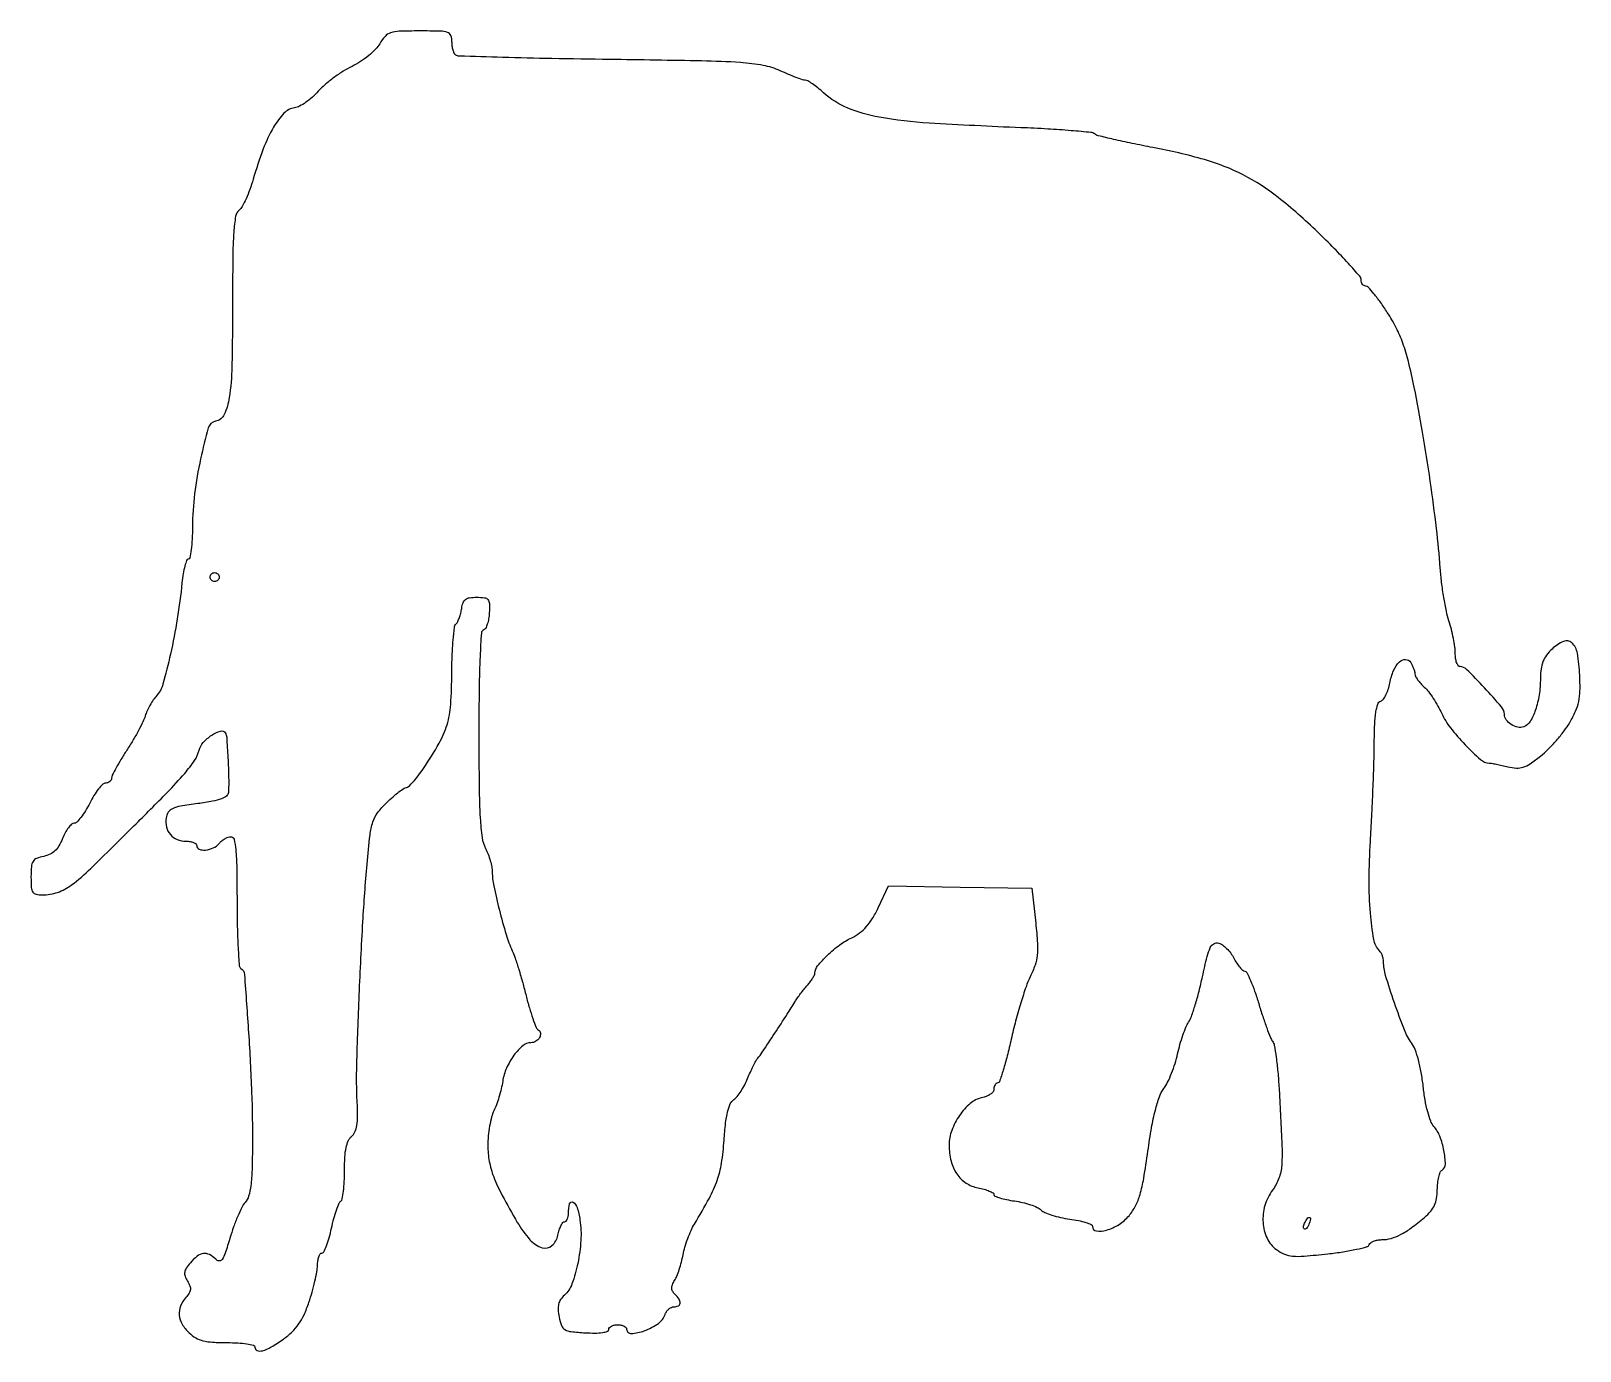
# Model space of a CAD drawing. Extents: x 0 to 346, y 0 to 295.
import ezdxf

# ---------------------------------------------------------------- set-up
doc = ezdxf.new("R2010")
doc.units = 0

msp = doc.modelspace()

# ---------------------------------------------------------------- linework, layer by layer
for points in [[(77.885297, 292.14838, -0.064878), (76.944489, 290.902317, -0.027591), (75.396205, 289.490455, -0.026729), (73.555432, 288.146261, -0.031621), (71.679245, 287.086771, 0.027908), (69.706588, 285.992027, 0.018617), (67.572856, 284.533281, 0.018769), (65.603366, 282.958665, 0.034586), (64.147477, 281.515186, -0.030948), (62.849043, 280.208966, -0.029608), (61.380783, 279.052137, -0.030951), (59.963123, 278.190292, -0.086082), (58.858039, 277.833118, 0.168948), (56.486162, 276.611504, 0.059002), (54.153045, 273.494739, 0.041947), (51.858906, 268.632701, 0.018328), (49.611158, 261.858392, -0.016735), (48.872522, 259.608309, -0.019124), (48.01371, 257.512448, -0.018615), (47.157873, 255.803842, -0.094399), (46.483068, 254.985947, 0.181155), (45.685976, 253.592665, 0.023142), (45.283372, 250.105704, 0.014623), (45.055552, 244.331051, 0.002547), (45, 233.424608, -0.005175), (44.860963, 219.991817, -0.031801), (44.278543, 213.097714, -0.071818), (43.150199, 209.333756, -0.240954), (41.182739, 207.796491, 0.283593), (39.59789, 206.340512, 0.015188), (37.870739, 199.423823, 0.022878), (36.538035, 191.593429, 0.02874), (36.057317, 184.25, -0.011343), (35.972261, 181.470384, -0.018697), (35.759462, 179.129687, -0.013184), (35.473318, 177.291398, -0.362201), (35.12383, 177, 0.315252), (34.753647, 176.740842, 0.021812), (34.348844, 175.457812, 0.02476), (33.98304, 173.762319, 0.015513), (33.715945, 171.75, -0.014728), (32.657438, 163.677916, -0.015287), (31.135647, 155.782637, -0.012157), (29.453084, 149.061424, -0.117273), (28.04349, 146.5, 0.03421), (27.295755, 145.552641, 0.021419), (26.548809, 144.353125, 0.021472), (25.911683, 143.102512, 0.036247), (25.501999, 142, -0.041483), (25.005005, 140.70419, -0.010823), (23.99299, 138.715844, -0.010924), (22.737105, 136.493077, -0.010971), (21.387064, 134.330532, 0.008873), (20.089747, 132.271723, 0.011977), (18.99495, 130.362189, 0.009086), (18.155255, 128.743186, 0.115582), (18, 128.080532, -0.121649), (17.898228, 127.668421, -0.100745), (17.611444, 127.317406, -0.091419), (17.1825, 127.081611, -0.080244), (16.677255, 127, 0.197268), (16.030589, 126.734537, 0.03027), (15.08289, 125.678125, 0.029953), (14.064414, 124.223372, 0.021933), (13.107102, 122.5, -0.020622), (12.155623, 120.7765, -0.028527), (11.154679, 119.321875, -0.028154), (10.22961, 118.258669, -0.202312), (9.616493, 118, 0.189342), (9.049129, 117.777159, 0.043529), (8.346043, 116.999821, 0.039057), (7.639961, 115.898735, 0.029564), (7.037329, 114.595136, -0.038015), (6.254907, 112.975007, -0.071478), (5.355829, 111.836928, -0.080198), (4.250018, 111.081347, -0.060566), (2.850682, 110.620136, 0.044093), (1.258668, 110.152809, 0.161862), (0.462473, 109.489509, 0.119877), (0.090981, 108.355777, 0.01951), (0, 106.025, 0.015849), (0.074747, 103.667534, 0.126699), (0.409363, 102.642187, 0.202415), (1.126272, 102.147649, 0.051152), (2.565741, 102, 0.084057), (5.948035, 102.572659, 0.07796), (9.051767, 104.232324, 0.031254), (13.342882, 107.914235, 0.003109), (23, 117.42651, 0.002994), (30.421779, 124.917621, 0.015941), (34.319637, 129.161861, 0.028957), (36.532754, 132.054393, 0.087548), (37.541823, 134.310613, -0.122293), (38.471837, 136.057232, -0.062948), (40.358606, 137.686882, -0.073102), (42.297853, 138.601585, -0.340296), (43.381132, 138.192332, -0.122567), (43.691639, 137.221845, -0.003197), (43.963385, 132.648251, -0.007445), (44.134483, 128.155401, -0.019168), (44.085254, 124.907662, -0.213724), (43.670471, 124.100327, -0.08129), (42.542366, 123.465068, -0.043205), (40.55067, 122.926094, -0.011065), (37.25, 122.407662, 0.008942), (33.383142, 121.817113, 0.06427), (31.582587, 121.264482, 0.142864), (30.648459, 120.46163, 0.109485), (30.173236, 119.194958, 0.093454), (30.26645, 117.149742, 0.119644), (31.117597, 115.474427, 0.12059), (32.635861, 114.384667, 0.095925), (34.622445, 114, -0.040156), (35.532801, 113.926769, -0.05947), (36.301593, 113.70625, -0.078214), (36.82441, 113.382644, -0.21849), (37, 113, 0.315687), (37.548018, 112.218523, 0.112299), (38.976375, 112.040504, 0.083031), (40.713215, 112.512505, 0.112228), (42, 113.5, -0.048188), (42.578122, 114.073942, -0.041499), (43.28386, 114.559375, -0.04354), (44.004766, 114.892217, -0.086594), (44.622445, 115, -0.346893), (45.342337, 114.432226, -0.035033), (45.726152, 112.129237, -0.020211), (45.946104, 108.111331, -0.003568), (46, 100.559017, 0.00548), (46.061084, 94.985839, 0.00864), (46.24853, 90.206473, 0.003449), (46.50542, 86.158613, 0.24126), (46.84606, 85.59514, -0.240389), (47.662808, 84.249123, -0.001863), (48.577321, 71.17678, -0.007258), (49.258364, 57.990222, -0.01043), (49.448104, 46.297643, -0.006121), (49.351327, 40.563365, -0.024091), (49.078511, 37.040685, -0.039529), (48.600445, 34.735421, -0.11044), (47.808459, 33.297643, 0.065128), (47.081713, 32.220185, 0.014985), (46.159064, 30.226143, 0.015237), (45.227886, 27.846048, 0.014348), (44.423104, 25.365822, -0.007518), (43.37354, 21.974089, -0.068875), (42.700168, 20.589555, -0.266813), (42.031781, 20.259139, -0.182754), (41.24132, 20.615822, 0.075078), (39.825525, 21.660126, 0.157172), (38.492011, 21.894331, 0.13373), (37.124022, 21.309786, 0.048287), (35.587274, 19.830939, 0.030793), (34.671898, 18.618112, 0.107066), (34.317322, 17.708378, 0.127538), (34.401812, 16.825247, 0.052337), (34.93333, 15.735147, -0.044078), (35.472923, 14.673274, -0.120951), (35.59053, 13.846596, -0.118341), (35.312661, 13.048404, -0.041267), (34.568297, 12.075467, 0.090084), (33.38596, 10.172234, 0.118133), (33.099276, 8.152791, 0.110175), (33.759245, 6.117897, 0.070999), (35.314451, 4.174314, 0.058457), (36.78412, 3.085989, 0.067652), (38.396995, 2.431421, 0.047866), (40.54202, 2.096753, 0.01478), (43.814451, 2, -0.014804), (46.212482, 1.928983, -0.025273), (48.203613, 1.709583, -0.023283), (49.692607, 1.397135, -0.341799), (50, 1, 0.306856), (50.506948, 0.251744, 0.164903), (51.669695, 0.190067, 0.065034), (53.641249, 1.032362, 0.020294), (56.347622, 2.783221, 0.036731), (58.292965, 4.383009, 0.050348), (59.76682, 6.102865, 0.045808), (60.961818, 8.207705, 0.024283), (62.064977, 11, 0.012986), (62.783111, 13.307437, 0.012281), (63.395064, 15.692188, 0.012336), (63.832533, 17.828778, 0.041378), (63.967354, 19.25, -0.032019), (64.04745, 20.30343, -0.049105), (64.263094, 21.192188, -0.062832), (64.569325, 21.807698, -0.250987), (64.928284, 22, 0.287449), (65.352728, 22.26599, 0.019579), (65.948446, 23.629033, 0.023239), (66.554822, 25.420296, 0.014945), (67.097628, 27.545644, -0.011421), (67.633522, 29.707344, -0.015905), (68.218132, 31.613058, -0.012302), (68.78488, 33.146299, -0.161009), (69.169344, 33.604661, 0.213679), (69.497086, 34.087653, 0.013545), (69.755995, 35.823301, 0.017983), (69.939681, 37.97838, 0.012267), (70, 40.436572, -0.01395), (70.084467, 43.463557, -0.037235), (70.364723, 45.603393, -0.054177), (70.849939, 47.103092, -0.114727), (71.5845, 48.070129, 0.11404), (72.33666, 49.057552, 0.0667), (72.764896, 50.489096, 0.040631), (72.927514, 52.617691, 0.0115), (72.8345, 55.942574, -0.019897), (72.743877, 64.050207, -0.003295), (73.293794, 79.665147, -0.003896), (74.105954, 96.030604, -0.007902), (75.048488, 108.886947, -0.005829), (75.707938, 115.41712, -0.049217), (76.325306, 118.304303, -0.086632), (77.384879, 120.330411, -0.03635), (79.438043, 122.636947, -0.012274), (80.831225, 123.925069, -0.016708), (82.152938, 125.012103, -0.013594), (83.288935, 125.836339, -0.15126), (83.817548, 126, 0.196864), (84.31638, 126.204323, 0.016002), (85.311313, 127.248437, 0.019615), (86.444996, 128.621879, 0.013768), (87.615452, 130.25, 0.018949), (91.121671, 135.869057, 0.057618), (92.892104, 140.000333, 0.055253), (93.711669, 144.520456, 0.016401), (93.966069, 151.55, -0.008451), (94.045558, 155.469513, -0.012226), (94.258909, 158.926875, -0.007939), (94.550882, 161.780525, -0.163682), (94.915324, 162.55, 0.077909), (95.290499, 163.085303, 0.027055), (95.660083, 163.955312, 0.026109), (95.969835, 164.973215, 0.027536), (96.165324, 166, -0.052696), (96.476004, 167.278549, -0.147), (97.018377, 168.013777, -0.126744), (97.932758, 168.390884, -0.03477), (99.5, 168.5, -0.029941), (101.258679, 168.394591, -0.194336), (102.020498, 167.974822, -0.164496), (102.347135, 167.099663, -0.020144), (102.328196, 165.026065, -0.028459), (102.183436, 163.669612, -0.038017), (101.89014, 162.467026, -0.042061), (101.505869, 161.556328, -0.193795), (101.078196, 161.192732, 0.304994), (100.556632, 160.516499, 0.0046), (100.265761, 155.301434, 0.008677), (100.060412, 148.262038, 0.002952), (100, 138.030974, 0.002583), (100.061636, 126.098501, 0.011952), (100.297782, 119.203063, 0.018892), (100.721532, 114.798651, 0.086977), (101.493839, 112.364307, -0.028505), (102.066309, 111.095136, -0.021734), (102.550673, 109.649416, -0.022164), (102.886305, 108.250662, -0.047175), (102.993839, 107.144345, 0.051195), (103.319792, 104.048933, 0.010169), (104.577429, 98.617868, 0.011154), (106.092924, 93.146204, 0.033062), (107.459561, 89.5, -0.024467), (108.095307, 87.888594, -0.006946), (108.924886, 85.325, -0.006979), (109.782206, 82.4, -0.007334), (110.542776, 79.5, 0.010461), (111.276485, 76.772058, 0.01461), (112.05397, 74.36878, 0.010924), (112.79363, 72.427005, 0.154713), (113.26277, 71.861803, -0.221316), (113.738836, 71.109463, -0.164179), (113.543747, 70.131441, -0.129444), (112.724719, 69.303189, -0.134182), (111.615297, 69, 0.180138), (109.816878, 68.330343, 0.05664), (107.838693, 66.18435, 0.053155), (106.183074, 63.328379, 0.066568), (105.31933, 60.393396, -0.019723), (104.989919, 58.705291, -0.014209), (104.495357, 56.85046, -0.014388), (103.923158, 55.110769, -0.029935), (103.358931, 53.79966, 0.052962), (102.836027, 52.412192, 0.020437), (102.399186, 50.399442, 0.019962), (102.099789, 48.160518, 0.023258), (102, 46.016416, 0.046623), (102.329943, 42.485661, 0.045149), (103.308815, 39.037335, 0.031369), (105.213097, 34.880189, 0.009671), (108.588781, 28.867984, 0.047976), (111.393799, 24.995076, 0.136222), (114.162227, 23.191901, 0.266291), (116.320439, 23.660869, 0.161105), (117.65, 26, -0.026378), (117.943589, 27.149121, -0.038538), (118.330781, 28.11875, -0.04364), (118.748369, 28.808829, -0.239262), (119.125, 29, 0.207449), (119.459508, 29.145028, 0.082457), (119.742969, 29.570164, 0.062851), (119.935772, 30.197924, 0.043138), (120, 30.940983, -0.062991), (120.265058, 33.036558, -0.50183), (121.033945, 33.351662, -0.187739), (121.955586, 32.160109, -0.034601), (122.567659, 29.397385, -0.052475), (122.768162, 24.843107, -0.03582), (122.083305, 19.703353, -0.035468), (120.789958, 15.119133, -0.12295), (119.086885, 12.57863, 0.061205), (118.25437, 11.615869, 0.089035), (117.804751, 10.59014, 0.075764), (117.700039, 9.350569, 0.033379), (117.919934, 7.715667, 0.040071), (118.468594, 5.81144, 0.169087), (119.219005, 4.912584, 0.108843), (120.558651, 4.463688, 0.012146), (123.786612, 4.19774, 0.015832), (125.936719, 4.141286, 0.034381), (127.583195, 4.263589, 0.044629), (128.696358, 4.52667, 0.322954), (129, 4.94774, -0.18316), (129.152249, 5.349415, -0.090711), (129.5875, 5.690899, -0.070602), (130.234708, 5.922291, -0.050641), (131, 6, -0.048028), (131.765418, 5.926307, -0.068025), (132.4125, 5.70625, -0.088204), (132.848523, 5.381882, -0.191087), (133, 5, 0.431219), (134.031569, 4.026308, 0.07635), (136.943814, 4.647373, 0.058779), (140.100581, 6.290578, 0.16669), (141.568893, 8.25, -0.068911), (141.892337, 8.918976, -0.066004), (142.389377, 9.485938, -0.070879), (142.977426, 9.869262, -0.109474), (143.567388, 10, 0.109988), (144.542508, 10.217131, 0.271176), (144.943176, 10.799044, 0.168163), (144.704439, 11.697082, 0.048126), (143.775041, 12.824959, -0.065596), (143.24511, 13.515728, -0.12595), (143.058223, 14.183696, -0.106623), (143.202974, 14.935482, -0.038917), (143.706632, 15.901852, 0.044365), (144.201137, 16.876378, 0.015754), (144.736619, 18.346088, 0.015492), (145.226157, 20.005247, 0.017623), (145.588878, 21.62207, -0.025541), (145.998649, 23.322172, -0.01669), (146.635154, 25.236713, -0.016797), (147.382712, 27.066109, -0.030597), (148.131606, 28.495178, 0.011401), (151.46209, 34.297556, 0.0396), (153.220973, 38.24558, 0.046889), (154.180875, 42.064603, 0.021029), (154.752099, 47.213671, -0.010698), (155.092956, 50.997964, -0.031469), (155.545754, 53.571786, -0.046803), (156.140521, 55.30482, -0.130062), (156.946315, 56.29557, 0.067141), (157.679201, 56.996896, 0.023899), (158.529643, 58.174324, 0.023212), (159.350896, 59.571733, 0.025323), (160.013333, 61, -0.009279), (160.614524, 62.413286, -0.010054), (161.252602, 63.765625, -0.009615), (161.84415, 64.901329, -0.047213), (162.248284, 65.5, 0.024967), (163.263167, 66.868174, 0.001513), (166.08414, 71.124781, 0.002418), (168.848477, 75.367999, 0.008247), (170.588781, 78.16816, -0.017348), (171.124554, 78.996219, -0.009058), (171.845715, 79.991386, -0.008997), (172.623303, 80.98671, -0.013594), (173.338781, 81.821855, 0.021865), (173.976982, 82.592226, 0.024365), (174.5213, 83.388886, 0.024693), (174.914427, 84.106285, 0.10479), (175.031601, 84.578741, -0.165396), (175.63483, 86.171142, -0.029237), (177.839498, 88.545327, -0.032058), (180.571847, 90.846063, -0.048211), (183.242765, 92.444958, 0.048989), (185.013461, 93.508691, 0.051512), (186.510867, 94.880905, 0.045051), (187.847436, 96.691041, 0.025686), (189.13928, 99.086279), (191.494557, 104.047172), (207.497278, 103.773586), (223.5, 103.5), (224.328842, 95.698136, -0.009823), (224.717779, 91.197022, -0.042281), (224.669538, 88.511533, -0.058286), (224.179883, 86.310633, -0.031033), (223.098559, 83.734409, 0.031823), (222.161388, 81.491717, 0.009205), (221.002454, 77.920376, 0.009217), (219.842098, 73.83822, 0.009711), (218.854419, 69.786273, -0.007611), (217.956603, 66.034578, -0.012297), (217.066058, 62.874718, -0.006034), (216.233137, 60.286667, -0.322358), (215.834702, 60, 0.161589), (215.516315, 59.894346, 0.096394), (215.245194, 59.596094, 0.077827), (215.062051, 59.150866, 0.058795), (215, 58.625, -0.171069), (214.799582, 58.056363, -0.069135), (214.192187, 57.484781, -0.05748), (213.302257, 56.996126, -0.045264), (212.25, 56.674256, 0.1271), (209.718199, 55.422319, 0.06409), (207.324635, 52.751573, 0.061822), (205.588058, 49.409625, 0.08917), (205, 46.13846, 0.060291), (205.43261, 42.563819, 0.088589), (206.71318, 39.677599, 0.100009), (208.770947, 37.653561, 0.098399), (211.464705, 36.572599, -0.021016), (212.81927, 36.259046, -0.031873), (213.961507, 35.863685, -0.033007), (214.795157, 35.447601, -0.266522), (215, 35.090611, 0.30087), (215.233419, 34.737818, 0.023796), (216.339678, 34.328736, 0.02606), (217.812692, 33.94554, 0.016546), (219.560605, 33.646748, -0.023017), (221.407237, 33.306438, -0.024147), (223.184914, 32.801889, -0.024715), (224.667876, 32.219428, -0.090678), (225.494424, 31.648433, 0.096586), (226.346269, 31.074586, 0.023181), (227.952447, 30.481186, 0.022956), (229.893637, 29.961383, 0.020965), (231.933819, 29.603167, -0.017593), (233.875426, 29.275738, -0.027605), (235.511809, 28.844897, -0.026231), (236.731248, 28.378794, -0.296577), (237, 27.965557, 0.374426), (237.87587, 26.959914, 0.106127), (240.121224, 27.125776, 0.069929), (242.935632, 28.398943, 0.078827), (245.16185, 30.358528, 0.053993), (246.604878, 32.542896, 0.047868), (247.616732, 35.074359, 0.029528), (248.447557, 38.695148, 0.007095), (249.382854, 44.787604, -0.008722), (250.200264, 49.998979, -0.019045), (251.047427, 53.952045, -0.024288), (251.94665, 56.882197, -0.070456), (252.936418, 58.751274, 0.043644), (253.778815, 60.155162, 0.018601), (254.665155, 62.161312, 0.018237), (255.457376, 64.384211, 0.022816), (256.02082, 66.5, -0.015261), (256.538045, 68.567314, -0.014316), (257.190335, 70.644246, -0.014452), (257.874667, 72.452228, -0.046804), (258.471521, 73.586793, 0.060038), (259.100921, 74.863928, 0.01047), (259.939558, 77.420109, 0.011236), (260.797665, 80.477754, 0.009866), (261.558309, 83.705989, -0.006487), (262.597128, 88.252224, -0.052702), (263.314152, 90.260523, -0.15546), (264.114266, 91.107959, -0.192693), (265.182241, 91.242092, -0.092648), (266.015706, 90.849155, -0.039512), (266.959006, 90.047667, -0.037336), (267.857106, 89.008852, -0.040269), (268.565728, 87.872896, 0.024179), (269.203796, 86.772817, 0.032101), (269.892707, 85.843913, 0.033462), (270.539221, 85.176119, 0.185766), (270.996897, 85, -0.286834), (271.457886, 84.711837, -0.011972), (272.301367, 82.870312, -0.017559), (273.210793, 80.528783, -0.011211), (274.109873, 77.75, 0.00668), (275.007514, 74.887353, 0.008603), (275.912372, 72.283278, 0.006827), (276.734045, 70.134826, 0.071686), (277.202399, 69.320732, -0.124067), (277.590713, 68.447249, -0.008496), (278.010677, 65.749909, -0.01172), (278.385501, 62.476958, -0.008515), (278.654928, 58.820732, -0.002425), (279.290971, 46.523906, -0.027728), (279.249179, 41.672321, -0.071675), (278.626915, 38.711642, -0.071742), (277.194211, 36.048122, 0.088483), (275.498075, 32.626734, 0.087838), (275.083496, 28.820925, 0.094209), (275.992811, 25.326647, 0.122864), (278.080699, 22.781121, 0.059895), (279.857309, 21.764612, 0.079692), (281.661205, 21.321246, 0.041732), (284.276854, 21.325059, 0.006143), (289.549985, 21.83901, 0.010937), (292.982707, 22.292392, 0.016699), (295.934489, 22.849627, 0.011336), (298.303327, 23.435976, 0.251013), (298.80262, 23.907859, -0.161085), (299.115397, 24.326922, -0.059471), (299.77361, 24.679184, -0.051147), (300.640095, 24.919351, -0.04207), (301.596902, 25, 0.068023), (303.666091, 25.282814, 0.052473), (305.786414, 26.121162, 0.039707), (308.17839, 27.623293, 0.01719), (311.116622, 29.972684, 0.036891), (312.522242, 31.370509, 0.069754), (313.389885, 32.708937, 0.070551), (313.850214, 34.223865, 0.038551), (314, 36.163667, -0.027144), (314.080019, 37.636552, -0.033683), (314.320131, 38.987567, -0.035821), (314.668458, 40.057122, -0.159012), (315.089807, 40.555504, 0.265627), (315.803172, 41.867667, 0.042131), (315.482536, 44.895143, 0.044322), (314.570274, 48.08791, 0.091394), (313.219413, 50.295289, -0.094638), (312.517455, 51.459077, -0.023648), (311.844111, 53.584936, -0.022123), (311.262221, 56.2468, -0.016134), (310.843464, 59.246309, 0.017029), (310.405306, 62.344317, 0.022098), (309.783027, 65.143578, 0.024399), (309.040538, 67.447827, 0.066771), (308.231298, 68.95102, -0.063682), (306.639418, 71.864898, -0.010429), (304.419257, 77.910304, -0.009892), (302.445354, 84.044633, -0.073013), (302, 87.078214, 0.051573), (301.932538, 87.730526, 0.037488), (301.730018, 88.432038, 0.038139), (301.433103, 89.075652, 0.065189), (301.080912, 89.55, -0.151467), (299.801843, 92.079209, -0.021283), (299.063749, 97.953014, -0.021796), (298.773788, 105.411393, -0.014328), (299.060593, 114, 0.003237), (299.363941, 119.454166, 0.002367), (299.632881, 125.513885, 0.002391), (299.833056, 131.257689, 0.005285), (299.918509, 135.643011, -0.007451), (300.024307, 140.084875, -0.02767), (300.287141, 142.871544, -0.043284), (300.706375, 144.615778, -0.224143), (301.373731, 145.313173, 0.143464), (301.946943, 145.75019, 0.041561), (302.535669, 146.707533, 0.038081), (303.049188, 147.949222, 0.032655), (303.400194, 149.319678, -0.051467), (304.230083, 152.11815, -0.100103), (305.522496, 154.045591, -0.201952), (306.887963, 154.594205, -0.252713), (308.060903, 153.935698, -0.029221), (308.409799, 153.305677, -0.024335), (308.707009, 152.600076, -0.025023), (308.915559, 151.925809, -0.059056), (308.984687, 151.404988, 0.119705), (309.125097, 150.860236, 0.030635), (309.605799, 150.079324, 0.029422), (310.281265, 149.229997, 0.026141), (311.077606, 148.429767, -0.044551), (312.003478, 147.42829, -0.018102), (313.084899, 145.916533, -0.017741), (314.13734, 144.197138, -0.021585), (314.993454, 142.514369, 0.059146), (316.91591, 139.347696, 0.024793), (320.184995, 135.57, 0.019675), (323.630212, 132.2391, 0.175932), (325.553023, 131.469133, -0.035115), (326.104876, 131.41221, -0.005539), (327.177841, 131.212456, -0.006126), (328.439065, 130.947074, -0.005318), (329.754521, 130.638684, 0.045854), (331.654126, 130.353009, 0.093698), (333.14328, 130.546525, 0.07075), (334.714604, 131.319838, 0.017814), (337.017754, 133.014061, 0.028512), (338.737406, 134.543317, 0.017405), (340.594, 136.527783, 0.017424), (342.302005, 138.629287, 0.029392), (343.562956, 140.517214, 0.027156), (344.866781, 143.047563, 0.0532), (345.568641, 145.200088, 0.047117), (345.847275, 147.61804, 0.017174), (345.799724, 151.068729, 0.029618), (345.269177, 155.992319, 0.162835), (344.030731, 158.317541, 0.301706), (342.168027, 158.64212, 0.086646), (339.6051, 156.939487, 0.043346), (338.374163, 155.549856, 0.065469), (337.589517, 154.138912, 0.06094), (337.161867, 152.498651, 0.032286), (337.017277, 150.399223, -0.036368), (336.731369, 146.68948, -0.045171), (335.909347, 143.328976, -0.051659), (334.718483, 140.755539, -0.168507), (333.303376, 139.562922, -0.143883), (331.966553, 139.454935, -0.09251), (330.51756, 140.050034, -0.093122), (329.38858, 141.122858, -0.148576), (328.960295, 142.372445, 0.170882), (328.316303, 144.014782, 0.009101), (324.515401, 148.258654, 0.00835), (320.542749, 152.394348, 0.199798), (319.087591, 153, -0.240154), (318.670485, 153.212601, -0.069228), (318.31948, 153.870984, -0.053072), (318.079326, 154.829394, -0.034883), (318, 155.965053, 0.033671), (317.903157, 157.401486, 0.014062), (317.588477, 159.317825, 0.013838), (317.135508, 161.35729, 0.017441), (316.59907, 163.215053, -0.027603), (316.02257, 165.375258, -0.010469), (315.449273, 168.444422, -0.010332), (314.963829, 171.814445, -0.012433), (314.652131, 175, 0.011142), (313.80991, 183.842977, 0.006431), (312.422975, 194.443332, 0.006319), (310.704049, 205.401235, 0.008212), (308.83825, 215.390144, 0.01007), (307.539699, 221.163975, 0.025753), (306.302593, 225.266787, 0.031919), (304.829785, 228.67249, 0.025458), (302.831024, 232.140144, 0.011477), (301.305686, 234.385376, 0.016887), (299.856011, 236.278667, 0.012232), (298.587803, 237.749063, 0.211739), (298.021808, 238, -0.131081), (297.632141, 238.103942, -0.100631), (297.300156, 238.396256, -0.088289), (297.076853, 238.833526, -0.074143), (297, 239.348955, 0.180658), (296.685314, 240.191473, 0.005344), (294.135938, 243.065499, 0.010043), (290.9863, 246.403445, 0.006685), (287.25, 250.106743, 0.024421), (278.426149, 257.826535, 0.049008), (270.649794, 262.832806, 0.048733), (262.01899, 266.246714, 0.023883), (250.5, 268.962254, -0.004542), (245.829538, 269.874256, -0.006616), (241.73125, 270.769902, -0.003554), (238.2935, 271.594792, -0.107144), (237.5, 271.984062, 0.144154), (236.670397, 272.318513, 0.003071), (232.240625, 272.721562, 0.006831), (227.012416, 273.093029, 0.004522), (221, 273.383201, -0.00542), (200.52817, 274.408076, -0.028732), (189.388681, 275.73216, -0.05442), (182.266707, 277.814778, -0.086949), (176.93212, 281.20918, 0.014947), (175.689409, 282.277878, 0.019214), (174.482397, 283.180197, 0.017328), (173.437207, 283.848458, 0.134353), (172.883418, 284, -0.082002), (172.271308, 284.101068, -0.007756), (170.83479, 284.613729, -0.009757), (169.132947, 285.289157, -0.007534), (167.303998, 286.089289, 0.061006), (163.491314, 287.292129, 0.029367), (158.39848, 287.932182, 0.012057), (149.725259, 288.298339, 0.001238), (129.216317, 288.61837, -0.001448), (116.311462, 288.82517, -0.002324), (105.304071, 289.084642, -0.000422), (95.594044, 289.366894, -0.131671), (94.857455, 289.588098, -0.143777), (94.527017, 289.956131, -0.041285), (94.251877, 290.679404, -0.037864), (94.063154, 291.585759, -0.032411), (94, 292.559017, 0.091085), (93.742868, 293.958795, 0.224532), (93.008119, 294.665181, 0.076008), (91.381734, 294.948143, 0.005351), (86.75, 294.993677, 0.007751), (82.242687, 294.919865, 0.069789), (80.301917, 294.584261, 0.132566), (79.066237, 293.784927, 0.054025)], [(42, 173, -0.099038), (41.923658, 172.618362, -0.097945), (41.70625, 172.29375, -0.097945), (41.381638, 172.076342, -0.099038), (41, 172, -0.099038), (40.618362, 172.076342, -0.097945), (40.29375, 172.29375, -0.097945), (40.076342, 172.618362, -0.099038), (40, 173, -0.099038), (40.076342, 173.381638, -0.097945), (40.29375, 173.70625, -0.097945), (40.618362, 173.923658, -0.099038), (41, 174, -0.099038), (41.381638, 173.923658, -0.097945), (41.70625, 173.70625, -0.097945), (41.923658, 173.381638, -0.099038)], [(285.345077, 28.456872, -0.035865), (285.083816, 27.899181, -0.069269), (284.786868, 27.507038, -0.118528), (284.50546, 27.335123, -0.281567), (284.276326, 27.390341, -0.156651), (284.142323, 27.651151, -0.070517), (284.133355, 28.040231, -0.059701), (284.242038, 28.490157, -0.049364), (284.458881, 28.933469, -0.030391), (285.120758, 29.871774, -0.36195), (285.525317, 29.954259, -0.344086), (285.696703, 29.564815, -0.029555)]]:
    msp.add_lwpolyline(points, format="xyb", close=True)

doc.saveas('drawing.dxf')
